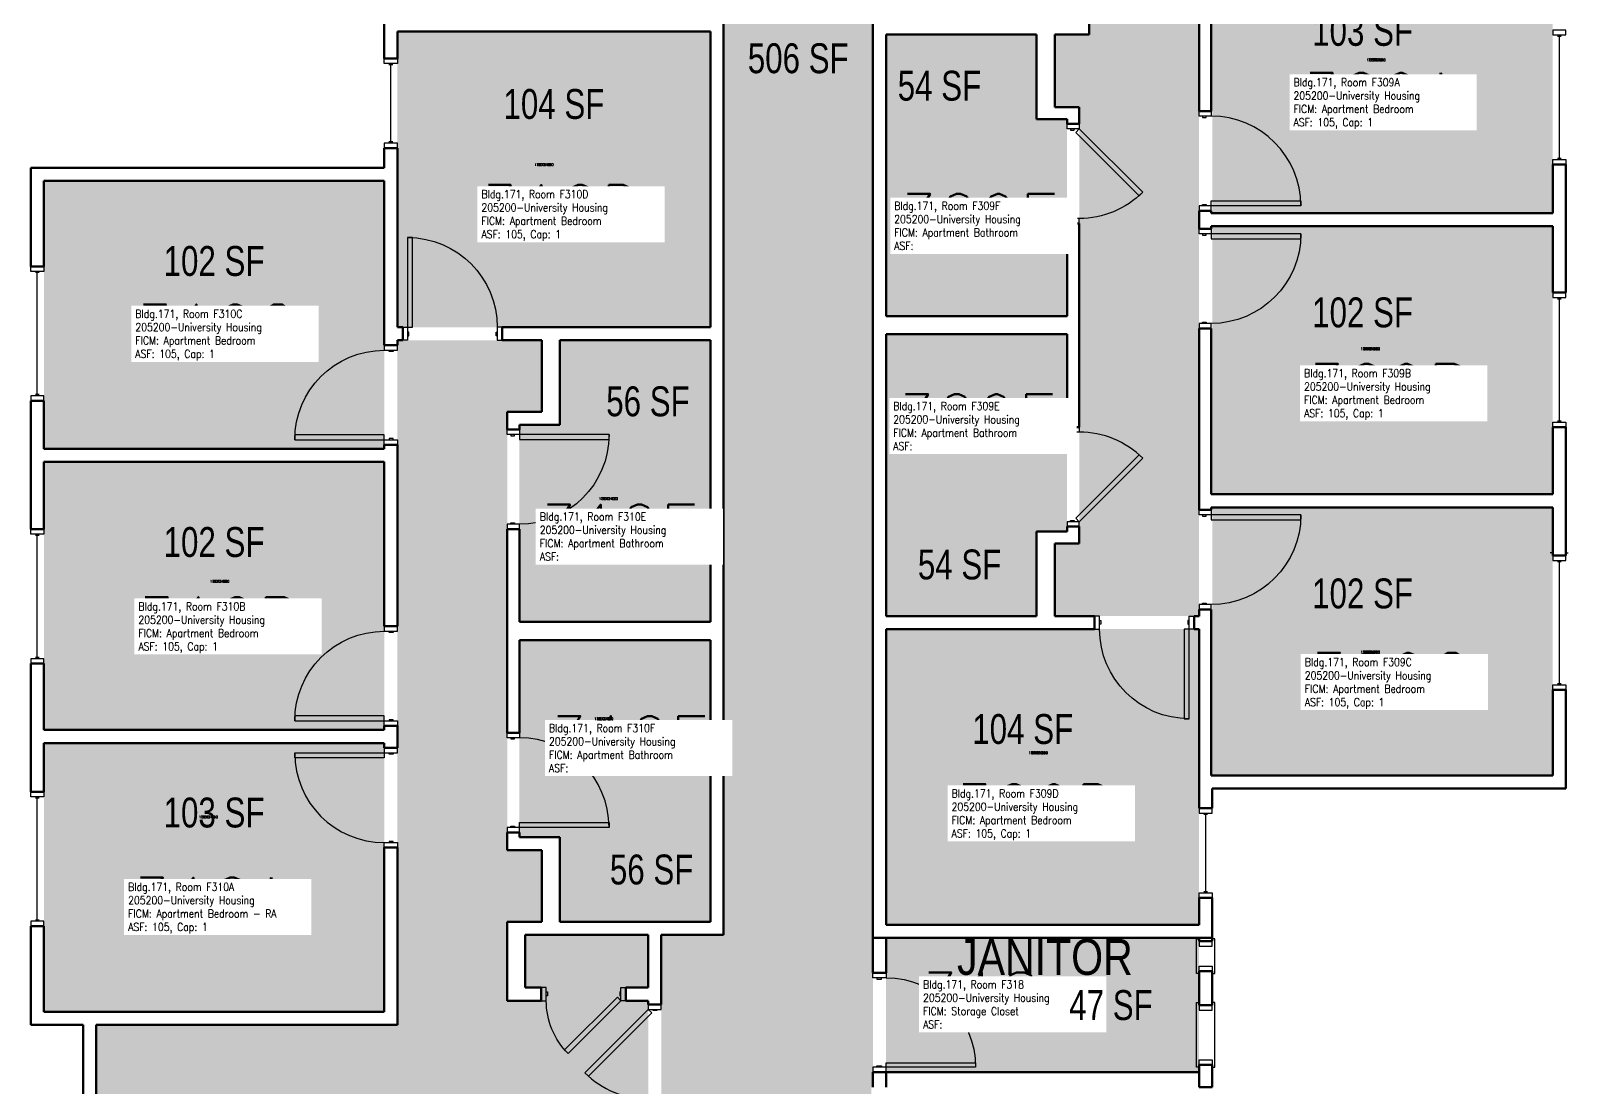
# Model space of a CAD drawing. Header units: inches. Extents: x -93 to 1643, y -75 to 1661.
# Drawn here: x 1026 to 1643, y 353 to 778 of the extents above; entities that cross this region are included whole.
import ezdxf
from ezdxf.enums import TextEntityAlignment as Align

# ---------------------------------------------------------------- set-up
doc = ezdxf.new("R2010")
doc.units = ezdxf.units.IN
doc.header["$LTSCALE"] = 96
doc.header["$MEASUREMENT"] = 0
doc.layers.add('A-AREA-IDEN', color=1, linetype='Continuous', lineweight=18)
doc.layers.add('A-WALL', color=5, linetype='Continuous', lineweight=50)
for name, color, linetype in [('A-DOOR', 2, 'Continuous'), ('A-GLAZ', 1, 'Continuous'), ('A-IDEN-RNUM', 7, 'Continuous'), ('A-IDEN-SNUM', 4, 'Continuous'), ('A-IDEN-VNUM', 4, 'Continuous'), ('AREA-TEXT', 3, 'Continuous'), ('Rooms-Category-Color', 7, 'Continuous'), ('Rooms-College-Color', 7, 'Continuous'), ('Rooms-Department-Color', 7, 'Continuous'), ('Rooms-Division-Color', 7, 'Continuous'), ('Rooms-Information', 7, 'Continuous')]:
    doc.layers.add(name, color=color, linetype=linetype)
doc.styles.add('AREA', font='arial.ttf', dxfattribs={"width": 0.75, "height": 12})
doc.styles.add('ROOMSNUMBER', font='txt.shx', dxfattribs={"height": 0.03})
doc.styles.add('ROOMVNUMBER', font='simplex.shx', dxfattribs={"width": 0.85})
doc.styles.get("Standard").update_dxf_attribs({"font": 'ARIALN.TTF'})

msp = doc.modelspace()

# ---------------------------------------------------------------- hatches: boundary and pattern name
h = msp.add_hatch()
h.set_pattern_fill('ANSI31', color=256, style=0)
h.set_pattern_definition([(225, (652.78165, 841.98048), (-0.088388348, 0.088388348), [])])
h.paths.add_polyline_path([(1236.73, 510.51), (1236.73, 451.78), (1245.94, 451.78), (1245.94, 510.51)], flags=9)
at = {"layer": 'Rooms-Category-Color', "true_color": 0xadadad}
msp.add_hatch(color=253, dxfattribs=at).paths.add_polyline_path([(1363.87, 211), (1303.87, 211), (1303.87, 332.39), (1278.87, 332.39), (1278.87, 414.72), (1303.87, 414.72), (1303.87, 1145.53), (1303.87, 1145.53), (1303.87, 1227.86), (1303.87, 1227.86), (1303.87, 1322.5), (1363.87, 1322.5), (1363.87, 1130.22), (1388.87, 1130.22), (1388.87, 1047.89), (1363.87, 1047.89), (1363.87, 863.86), (1388.87, 863.86), (1388.87, 781.53), (1363.87, 781.53), (1363.87, 353.5), (1363.25, 353.5), (1363.25, 244), (1363.87, 244), (1363.87, 243)])
at = {"layer": 'Rooms-Category-Color', "true_color": 0x728ef3}
for points in [[(1615.87, 953.25), (1615.87, 817.75), (1494.87, 817.75), (1494.87, 542.75), (1436.87, 542.75), (1436.87, 571.87), (1446.75, 571.87), (1446.75, 747.16), (1436.87, 747.16), (1436.87, 776.28), (1450.75, 776.28), (1450.75, 807.98), (1437.12, 807.98), (1437.12, 802.73), (1443.5, 802.73), (1443.5, 781.53), (1394.12, 781.53), (1394.12, 802.73), (1403.12, 802.73), (1403.12, 807.98), (1394.12, 807.98), (1394.12, 869.11), (1484.62, 869.11), (1484.62, 939.25), (1499.25, 939.25), (1499.25, 953.25)], [(1636.87, 704.5), (1636.87, 812.5), (1500.12, 812.5), (1500.12, 704.5), (1636.43, 704.51)], [(1298.63, 777.49), (1172.88, 777.5), (1172.88, 658.75), (1298.63, 658.75)], [(1369.12, 663.15), (1369.12, 776.28), (1429.62, 776.28), (1429.62, 742.28), (1441.87, 742.28), (1441.87, 663.14)], [(1030.88, 609.87), (1030.88, 717.5), (1167.63, 717.5), (1167.61, 609.86), (1031.32, 609.86)], [(1636.87, 591.62), (1636.87, 699.25), (1500.14, 699.26), (1500.12, 591.62), (1636.43, 591.64)], [(1441.87, 576.75), (1441.87, 655.89), (1369.12, 655.89), (1369.12, 542.76), (1429.62, 542.75), (1429.62, 576.75)], [(1051.88, 243), (1051.88, 378.5), (1172.88, 378.5), (1172.88, 653.5), (1230.88, 653.5), (1230.88, 624.75), (1217, 624.75), (1217, 448.72), (1230.88, 448.72), (1230.88, 419.97), (1217, 419.97), (1217, 388.27), (1230.63, 388.27), (1230.63, 393.52), (1224.25, 393.52), (1224.25, 414.72), (1273.63, 414.72), (1273.63, 393.52), (1264.63, 393.52), (1264.63, 388.27), (1273.63, 388.27), (1273.63, 327.14), (1183.13, 327.14), (1183.13, 257), (1168.5, 257), (1168.5, 243)], [(1221.88, 619.49), (1221.88, 540.36), (1298.63, 540.36), (1298.63, 653.49), (1238.13, 653.5), (1238.13, 619.5)], [(1030.88, 604.62), (1030.88, 497), (1167.61, 496.99), (1167.63, 604.62), (1031.32, 604.61)], [(1636.87, 586.37), (1636.87, 478.75), (1500.12, 478.75), (1500.14, 586.39), (1636.43, 586.39)], [(1369.12, 418.76), (1494.87, 418.75), (1494.87, 537.5), (1369.12, 537.5)], [(1298.63, 533.09), (1298.63, 419.97), (1238.13, 419.97), (1238.13, 453.97), (1221.88, 453.97), (1221.88, 533.11)], [(1030.88, 491.75), (1030.88, 383.75), (1167.63, 383.75), (1167.63, 491.75), (1031.32, 491.74)], [(1369.12, 413.5), (1494.87, 413.5), (1494.87, 359.5), (1369.12, 359.5)]]:
    msp.add_hatch(color=171, dxfattribs=at).paths.add_polyline_path(points)
at = {"layer": 'Rooms-College-Color', "true_color": 0xadadad}
for points in [[(1363.87, 211), (1303.87, 211), (1303.87, 332.39), (1278.87, 332.39), (1278.87, 414.72), (1303.87, 414.72), (1303.87, 1145.53), (1303.87, 1145.53), (1303.87, 1227.86), (1303.87, 1227.86), (1303.87, 1322.5), (1363.87, 1322.5), (1363.87, 1130.22), (1388.87, 1130.22), (1388.87, 1047.89), (1363.87, 1047.89), (1363.87, 863.86), (1388.87, 863.86), (1388.87, 781.53), (1363.87, 781.53), (1363.87, 353.5), (1363.25, 353.5), (1363.25, 244), (1363.87, 244), (1363.87, 243)], [(1615.87, 953.25), (1615.87, 817.75), (1494.87, 817.75), (1494.87, 542.75), (1436.87, 542.75), (1436.87, 571.87), (1446.75, 571.87), (1446.75, 747.16), (1436.87, 747.16), (1436.87, 776.28), (1450.75, 776.28), (1450.75, 807.98), (1437.12, 807.98), (1437.12, 802.73), (1443.5, 802.73), (1443.5, 781.53), (1394.12, 781.53), (1394.12, 802.73), (1403.12, 802.73), (1403.12, 807.98), (1394.12, 807.98), (1394.12, 869.11), (1484.62, 869.11), (1484.62, 939.25), (1499.25, 939.25), (1499.25, 953.25)], [(1636.87, 704.5), (1636.87, 812.5), (1500.12, 812.5), (1500.12, 704.5), (1636.43, 704.51)], [(1298.63, 777.49), (1172.88, 777.5), (1172.88, 658.75), (1298.63, 658.75)], [(1369.12, 663.15), (1369.12, 776.28), (1429.62, 776.28), (1429.62, 742.28), (1441.87, 742.28), (1441.87, 663.14)], [(1030.88, 609.87), (1030.88, 717.5), (1167.63, 717.5), (1167.61, 609.86), (1031.32, 609.86)], [(1636.87, 591.62), (1636.87, 699.25), (1500.14, 699.26), (1500.12, 591.62), (1636.43, 591.64)], [(1441.87, 576.75), (1441.87, 655.89), (1369.12, 655.89), (1369.12, 542.76), (1429.62, 542.75), (1429.62, 576.75)], [(1051.88, 243), (1051.88, 378.5), (1172.88, 378.5), (1172.88, 653.5), (1230.88, 653.5), (1230.88, 624.75), (1217, 624.75), (1217, 448.72), (1230.88, 448.72), (1230.88, 419.97), (1217, 419.97), (1217, 388.27), (1230.63, 388.27), (1230.63, 393.52), (1224.25, 393.52), (1224.25, 414.72), (1273.63, 414.72), (1273.63, 393.52), (1264.63, 393.52), (1264.63, 388.27), (1273.63, 388.27), (1273.63, 327.14), (1183.13, 327.14), (1183.13, 257), (1168.5, 257), (1168.5, 243)], [(1221.88, 619.49), (1221.88, 540.36), (1298.63, 540.36), (1298.63, 653.49), (1238.13, 653.5), (1238.13, 619.5)], [(1030.88, 604.62), (1030.88, 497), (1167.61, 496.99), (1167.63, 604.62), (1031.32, 604.61)], [(1636.87, 586.37), (1636.87, 478.75), (1500.12, 478.75), (1500.14, 586.39), (1636.43, 586.39)], [(1369.12, 418.76), (1494.87, 418.75), (1494.87, 537.5), (1369.12, 537.5)], [(1298.63, 533.09), (1298.63, 419.97), (1238.13, 419.97), (1238.13, 453.97), (1221.88, 453.97), (1221.88, 533.11)], [(1030.88, 491.75), (1030.88, 383.75), (1167.63, 383.75), (1167.63, 491.75), (1031.32, 491.74)], [(1369.12, 413.5), (1494.87, 413.5), (1494.87, 359.5), (1369.12, 359.5)]]:
    msp.add_hatch(color=253, dxfattribs=at).paths.add_polyline_path(points)
at = {"layer": 'Rooms-Department-Color', "true_color": 0xacacac}
msp.add_hatch(color=253, dxfattribs=at).paths.add_polyline_path([(1363.87, 211), (1303.87, 211), (1303.87, 332.39), (1278.87, 332.39), (1278.87, 414.72), (1303.87, 414.72), (1303.87, 1145.53), (1303.87, 1145.53), (1303.87, 1227.86), (1303.87, 1227.86), (1303.87, 1322.5), (1363.87, 1322.5), (1363.87, 1130.22), (1388.87, 1130.22), (1388.87, 1047.89), (1363.87, 1047.89), (1363.87, 863.86), (1388.87, 863.86), (1388.87, 781.53), (1363.87, 781.53), (1363.87, 353.5), (1363.25, 353.5), (1363.25, 244), (1363.87, 244), (1363.87, 243)])
at = {"layer": 'Rooms-Department-Color', "true_color": 0x604aed}
for points in [[(1615.87, 953.25), (1615.87, 817.75), (1494.87, 817.75), (1494.87, 542.75), (1436.87, 542.75), (1436.87, 571.87), (1446.75, 571.87), (1446.75, 747.16), (1436.87, 747.16), (1436.87, 776.28), (1450.75, 776.28), (1450.75, 807.98), (1437.12, 807.98), (1437.12, 802.73), (1443.5, 802.73), (1443.5, 781.53), (1394.12, 781.53), (1394.12, 802.73), (1403.12, 802.73), (1403.12, 807.98), (1394.12, 807.98), (1394.12, 869.11), (1484.62, 869.11), (1484.62, 939.25), (1499.25, 939.25), (1499.25, 953.25)], [(1636.87, 704.5), (1636.87, 812.5), (1500.12, 812.5), (1500.12, 704.5), (1636.43, 704.51)], [(1298.63, 777.49), (1172.88, 777.5), (1172.88, 658.75), (1298.63, 658.75)], [(1369.12, 663.15), (1369.12, 776.28), (1429.62, 776.28), (1429.62, 742.28), (1441.87, 742.28), (1441.87, 663.14)], [(1030.88, 609.87), (1030.88, 717.5), (1167.63, 717.5), (1167.61, 609.86), (1031.32, 609.86)], [(1636.87, 591.62), (1636.87, 699.25), (1500.14, 699.26), (1500.12, 591.62), (1636.43, 591.64)], [(1441.87, 576.75), (1441.87, 655.89), (1369.12, 655.89), (1369.12, 542.76), (1429.62, 542.75), (1429.62, 576.75)], [(1051.88, 243), (1051.88, 378.5), (1172.88, 378.5), (1172.88, 653.5), (1230.88, 653.5), (1230.88, 624.75), (1217, 624.75), (1217, 448.72), (1230.88, 448.72), (1230.88, 419.97), (1217, 419.97), (1217, 388.27), (1230.63, 388.27), (1230.63, 393.52), (1224.25, 393.52), (1224.25, 414.72), (1273.63, 414.72), (1273.63, 393.52), (1264.63, 393.52), (1264.63, 388.27), (1273.63, 388.27), (1273.63, 327.14), (1183.13, 327.14), (1183.13, 257), (1168.5, 257), (1168.5, 243)], [(1221.88, 619.49), (1221.88, 540.36), (1298.63, 540.36), (1298.63, 653.49), (1238.13, 653.5), (1238.13, 619.5)], [(1030.88, 604.62), (1030.88, 497), (1167.61, 496.99), (1167.63, 604.62), (1031.32, 604.61)], [(1636.87, 586.37), (1636.87, 478.75), (1500.12, 478.75), (1500.14, 586.39), (1636.43, 586.39)], [(1369.12, 418.76), (1494.87, 418.75), (1494.87, 537.5), (1369.12, 537.5)], [(1298.63, 533.09), (1298.63, 419.97), (1238.13, 419.97), (1238.13, 453.97), (1221.88, 453.97), (1221.88, 533.11)], [(1030.88, 491.75), (1030.88, 383.75), (1167.63, 383.75), (1167.63, 491.75), (1031.32, 491.74)], [(1369.12, 413.5), (1494.87, 413.5), (1494.87, 359.5), (1369.12, 359.5)]]:
    msp.add_hatch(color=173, dxfattribs=at).paths.add_polyline_path(points)
at = {"layer": 'Rooms-Division-Color', "true_color": 0xadadad}
msp.add_hatch(color=253, dxfattribs=at).paths.add_polyline_path([(1363.87, 211), (1303.87, 211), (1303.87, 332.39), (1278.87, 332.39), (1278.87, 414.72), (1303.87, 414.72), (1303.87, 1145.53), (1303.87, 1145.53), (1303.87, 1227.86), (1303.87, 1227.86), (1303.87, 1322.5), (1363.87, 1322.5), (1363.87, 1130.22), (1388.87, 1130.22), (1388.87, 1047.89), (1363.87, 1047.89), (1363.87, 863.86), (1388.87, 863.86), (1388.87, 781.53), (1363.87, 781.53), (1363.87, 353.5), (1363.25, 353.5), (1363.25, 244), (1363.87, 244), (1363.87, 243)])
at = {"layer": 'Rooms-Division-Color', "true_color": 0x604aed}
for points in [[(1615.87, 953.25), (1615.87, 817.75), (1494.87, 817.75), (1494.87, 542.75), (1436.87, 542.75), (1436.87, 571.87), (1446.75, 571.87), (1446.75, 747.16), (1436.87, 747.16), (1436.87, 776.28), (1450.75, 776.28), (1450.75, 807.98), (1437.12, 807.98), (1437.12, 802.73), (1443.5, 802.73), (1443.5, 781.53), (1394.12, 781.53), (1394.12, 802.73), (1403.12, 802.73), (1403.12, 807.98), (1394.12, 807.98), (1394.12, 869.11), (1484.62, 869.11), (1484.62, 939.25), (1499.25, 939.25), (1499.25, 953.25)], [(1636.87, 704.5), (1636.87, 812.5), (1500.12, 812.5), (1500.12, 704.5), (1636.43, 704.51)], [(1298.63, 777.49), (1172.88, 777.5), (1172.88, 658.75), (1298.63, 658.75)], [(1369.12, 663.15), (1369.12, 776.28), (1429.62, 776.28), (1429.62, 742.28), (1441.87, 742.28), (1441.87, 663.14)], [(1030.88, 609.87), (1030.88, 717.5), (1167.63, 717.5), (1167.61, 609.86), (1031.32, 609.86)], [(1636.87, 591.62), (1636.87, 699.25), (1500.14, 699.26), (1500.12, 591.62), (1636.43, 591.64)], [(1441.87, 576.75), (1441.87, 655.89), (1369.12, 655.89), (1369.12, 542.76), (1429.62, 542.75), (1429.62, 576.75)], [(1051.88, 243), (1051.88, 378.5), (1172.88, 378.5), (1172.88, 653.5), (1230.88, 653.5), (1230.88, 624.75), (1217, 624.75), (1217, 448.72), (1230.88, 448.72), (1230.88, 419.97), (1217, 419.97), (1217, 388.27), (1230.63, 388.27), (1230.63, 393.52), (1224.25, 393.52), (1224.25, 414.72), (1273.63, 414.72), (1273.63, 393.52), (1264.63, 393.52), (1264.63, 388.27), (1273.63, 388.27), (1273.63, 327.14), (1183.13, 327.14), (1183.13, 257), (1168.5, 257), (1168.5, 243)], [(1221.88, 619.49), (1221.88, 540.36), (1298.63, 540.36), (1298.63, 653.49), (1238.13, 653.5), (1238.13, 619.5)], [(1030.88, 604.62), (1030.88, 497), (1167.61, 496.99), (1167.63, 604.62), (1031.32, 604.61)], [(1636.87, 586.37), (1636.87, 478.75), (1500.12, 478.75), (1500.14, 586.39), (1636.43, 586.39)], [(1369.12, 418.76), (1494.87, 418.75), (1494.87, 537.5), (1369.12, 537.5)], [(1298.63, 533.09), (1298.63, 419.97), (1238.13, 419.97), (1238.13, 453.97), (1221.88, 453.97), (1221.88, 533.11)], [(1030.88, 491.75), (1030.88, 383.75), (1167.63, 383.75), (1167.63, 491.75), (1031.32, 491.74)], [(1369.12, 413.5), (1494.87, 413.5), (1494.87, 359.5), (1369.12, 359.5)]]:
    msp.add_hatch(color=173, dxfattribs=at).paths.add_polyline_path(points)

# ---------------------------------------------------------------- linework, layer by layer
at = {"layer": 'A-DOOR'}
for p, q in [((1363.87, 397.5), (1363.87, 399.5)), ((1363.87, 399.5), (1369.12, 399.5)), ((1369.12, 397.5), (1363.87, 397.5)), ((1365.37, 397.5), (1365.37, 396.87)), ((1367.37, 397.5), (1365.37, 397.5)), ((1365.37, 396.87), (1367.37, 396.87)), ((1367.37, 396.87), (1367.37, 397.5)), ((1369.12, 399.5), (1369.12, 397.5)), ((1363.87, 361.5), (1363.87, 359.5)), ((1369.12, 361.5), (1363.87, 361.5)), ((1363.87, 359.5), (1369.12, 359.5)), ((1365.37, 361.5), (1365.37, 362.12)), ((1365.37, 362.12), (1367.37, 362.12)), ((1367.37, 361.5), (1365.37, 361.5)), ((1367.37, 362.12), (1367.37, 361.5)), ((1369.12, 361.5), (1369.12, 363.25)), ((1369.12, 363.25), (1405.12, 363.25)), ((1405.12, 361.5), (1369.12, 361.5)), ((1369.12, 359.5), (1369.12, 361.5)), ((1405.12, 363.25), (1405.12, 361.5))]:
    msp.add_line(p, q, dxfattribs=at)
for points in [[(1494.87, 743.5), (1494.87, 745.5), (1499.75, 745.5), (1499.75, 743.5)], [(1496.25, 743.5), (1496.25, 743), (1497.75, 743), (1497.75, 743.5)], [(1441.87, 738.39), (1441.87, 740.39), (1446.75, 740.39), (1446.75, 738.39)], [(1443.25, 738.39), (1443.25, 737.89), (1444.75, 737.89), (1444.75, 738.39)], [(1446.75, 738.39), (1445.34, 736.98), (1470.79, 711.52), (1472.21, 712.93)], [(1494.87, 707.5), (1494.87, 705.5), (1499.75, 705.5), (1499.75, 707.5)], [(1496.25, 707.5), (1496.25, 708), (1497.75, 708), (1497.75, 707.5)], [(1499.75, 707.5), (1499.75, 709.5), (1535.75, 709.5), (1535.75, 707.5)], [(1441.87, 702.39), (1441.87, 700.39), (1446.75, 700.39), (1446.75, 702.39)], [(1443.25, 702.39), (1443.25, 702.89), (1444.75, 702.89), (1444.75, 702.39)], [(1494.87, 696.24), (1494.87, 698.24), (1499.75, 698.24), (1499.75, 696.24)], [(1177, 658.75), (1179, 658.75), (1179, 694.75), (1177, 694.75)], [(1496.25, 696.24), (1496.25, 695.74), (1497.75, 695.74), (1497.75, 696.24)], [(1499.75, 696.24), (1499.75, 694.24), (1535.75, 694.24), (1535.75, 696.24)], [(1496.25, 660.24), (1496.25, 660.74), (1497.75, 660.74), (1497.75, 660.24)], [(1177, 653.5), (1175, 653.5), (1175, 658.75), (1177, 658.75)], [(1177, 655.25), (1177.5, 655.25), (1177.5, 656.75), (1177, 656.75)], [(1213, 655.25), (1212.5, 655.25), (1212.5, 656.75), (1213, 656.75)], [(1213, 653.5), (1215, 653.5), (1215, 658.75), (1213, 658.75)], [(1494.87, 660.24), (1494.87, 658.24), (1499.75, 658.24), (1499.75, 660.24)], [(1172.88, 649.5), (1172.88, 651.5), (1167.63, 651.5), (1167.63, 649.5)], [(1171.13, 649.5), (1171.13, 649), (1169.63, 649), (1169.63, 649.5)], [(1217, 615.61), (1217, 617.61), (1221.88, 617.61), (1221.88, 615.61)], [(1441.87, 616.64), (1441.87, 618.64), (1446.75, 618.64), (1446.75, 616.64)], [(1167.63, 613.5), (1167.63, 615.5), (1131.63, 615.5), (1131.63, 613.5)], [(1172.88, 613.5), (1172.88, 611.5), (1167.63, 611.5), (1167.63, 613.5)], [(1171.13, 613.5), (1171.13, 614), (1169.63, 614), (1169.63, 613.5)], [(1218.38, 615.61), (1218.38, 615.11), (1219.88, 615.11), (1219.88, 615.61)], [(1221.88, 615.61), (1221.88, 613.61), (1257.88, 613.61), (1257.88, 615.61)], [(1443.25, 616.64), (1443.25, 616.14), (1444.75, 616.14), (1444.75, 616.64)], [(1446.75, 580.64), (1445.34, 582.05), (1470.79, 607.51), (1472.21, 606.1)], [(1441.87, 580.64), (1441.87, 578.64), (1446.75, 578.64), (1446.75, 580.64)], [(1443.25, 580.64), (1443.25, 581.14), (1444.75, 581.14), (1444.75, 580.64)], [(1494.87, 583.37), (1494.87, 585.37), (1499.75, 585.37), (1499.75, 583.37)], [(1496.25, 583.37), (1496.25, 582.87), (1497.75, 582.87), (1497.75, 583.37)], [(1499.75, 583.37), (1499.75, 581.37), (1535.75, 581.37), (1535.75, 583.37)], [(1217, 579.61), (1217, 577.61), (1221.88, 577.61), (1221.88, 579.61)], [(1218.38, 579.61), (1218.38, 580.11), (1219.88, 580.11), (1219.88, 579.61)], [(1494.87, 547.37), (1494.87, 545.37), (1499.75, 545.37), (1499.75, 547.37)], [(1496.25, 547.37), (1496.25, 547.87), (1497.75, 547.87), (1497.75, 547.37)], [(1172.88, 536.62), (1172.88, 538.62), (1167.63, 538.62), (1167.63, 536.62)], [(1454.88, 542.75), (1452.88, 542.75), (1452.88, 537.5), (1454.88, 537.5)], [(1454.88, 541), (1455.38, 541), (1455.38, 539.5), (1454.88, 539.5)], [(1490.88, 537.5), (1488.88, 537.5), (1488.88, 501.5), (1490.88, 501.5)], [(1490.88, 541), (1490.38, 541), (1490.38, 539.5), (1490.88, 539.5)], [(1490.88, 542.75), (1492.88, 542.75), (1492.88, 537.5), (1490.88, 537.5)], [(1171.13, 536.62), (1171.13, 536.12), (1169.63, 536.12), (1169.63, 536.62)], [(1167.63, 500.62), (1167.63, 502.62), (1131.63, 502.62), (1131.63, 500.62)], [(1172.88, 500.62), (1172.88, 498.62), (1167.63, 498.62), (1167.63, 500.62)], [(1171.13, 500.62), (1171.13, 501.12), (1169.63, 501.12), (1169.63, 500.62)], [(1217, 493.86), (1217, 495.86), (1221.88, 495.86), (1221.88, 493.86)], [(1172.88, 487.75), (1172.88, 489.75), (1167.63, 489.75), (1167.63, 487.75)], [(1218.38, 493.86), (1218.38, 493.36), (1219.88, 493.36), (1219.88, 493.86)], [(1167.63, 487.75), (1167.63, 485.75), (1131.63, 485.75), (1131.63, 487.75)], [(1171.13, 487.75), (1171.13, 487.25), (1169.63, 487.25), (1169.63, 487.75)], [(1217, 457.86), (1217, 455.86), (1221.88, 455.86), (1221.88, 457.86)], [(1218.38, 457.86), (1218.38, 458.36), (1219.88, 458.36), (1219.88, 457.86)], [(1221.88, 457.86), (1221.88, 459.86), (1257.88, 459.86), (1257.88, 457.86)], [(1172.88, 451.75), (1172.88, 449.75), (1167.63, 449.75), (1167.63, 451.75)], [(1171.13, 451.75), (1171.13, 452.25), (1169.63, 452.25), (1169.63, 451.75)], [(1232.67, 393.52), (1230.67, 393.52), (1230.67, 388.27), (1232.67, 388.27)], [(1232.67, 391.77), (1233.17, 391.77), (1233.17, 390.27), (1232.67, 390.27)], [(1262.67, 388.27), (1261.26, 389.68), (1240.05, 368.47), (1241.46, 367.05)], [(1262.67, 391.77), (1262.17, 391.77), (1262.17, 390.27), (1262.67, 390.27)], [(1262.67, 393.52), (1264.67, 393.52), (1264.67, 388.27), (1262.67, 388.27)], [(1273.63, 384.78), (1275.04, 383.37), (1249.58, 357.91), (1248.17, 359.32)], [(1278.87, 384.78), (1278.87, 386.78), (1273.63, 386.78), (1273.63, 384.78)], [(1277.13, 384.78), (1277.13, 384.28), (1275.63, 384.28), (1275.63, 384.78)]]:
    msp.add_lwpolyline(points, close=True, dxfattribs=at)
for centre, start, end in [((1499.75, 707.5), 0, 90), ((1446.75, 580.64), 45, 90), ((1221.88, 457.86), 0, 90), ((1167.63, 487.75), 180, 270), ((1273.63, 384.78), 225, 270)]:
    msp.add_arc(centre, 36, start, end, dxfattribs=at)
at = {"layer": 'A-DOOR', "extrusion": (0, 0, -1)}
for centre, radius, start, end in [((-1446.75, 738.39), 36, 225, 270), ((-1177, 658.75), 36, 90, 180), ((-1499.75, 696.24), 36, 180, 270), ((-1167.63, 613.5), 36, 0, 90), ((-1221.88, 615.61), 36, 180, 270), ((-1499.75, 583.37), 36, 180, 270), ((-1490.88, 537.5), 36, 270, 0), ((-1167.63, 500.62), 36, 0, 90), ((-1369.12, 361.5), 36, 90, 180), ((-1262.67, 388.27), 30, 315, 0)]:
    msp.add_arc(centre, radius, start, end, dxfattribs=at)
at = {"layer": 'A-GLAZ'}
for p, q in [((1638.75, 775.59), (1640.25, 775.59)), ((1639.5, 775.59), (1639.5, 726.59)), ((1171, 764.12), (1169.5, 764.12)), ((1170.25, 733.12), (1170.25, 764.12)), ((1171, 733.12), (1169.5, 733.12)), ((1638.75, 726.59), (1640.25, 726.59)), ((1029, 680.65), (1027.5, 680.65)), ((1028.25, 631.65), (1028.25, 680.65)), ((1638.75, 670.12), (1640.25, 670.12)), ((1639.5, 670.12), (1639.5, 621.12)), ((1029, 631.65), (1027.5, 631.65)), ((1638.75, 621.12), (1640.25, 621.12)), ((1029, 575.12), (1027.5, 575.12)), ((1028.25, 526.12), (1028.25, 575.12)), ((1636.87, 568.1), (1635.87, 568.1)), ((1638.75, 564.6), (1640.25, 564.6)), ((1639.5, 564.6), (1639.5, 515.6)), ((1642.12, 568.1), (1643.12, 568.1)), ((1029, 526.12), (1027.5, 526.12)), ((1638.75, 515.6), (1640.25, 515.6)), ((1029, 469.65), (1027.5, 469.65)), ((1028.25, 420.65), (1028.25, 469.65)), ((1496.75, 463.13), (1498.25, 463.13)), ((1497.5, 463.13), (1497.5, 432.13)), ((1496.75, 432.13), (1498.25, 432.13)), ((1029, 420.65), (1027.5, 420.65)), ((1493.87, 399.13), (1493.87, 413.13)), ((1493.87, 413.13), (1494.87, 413.13)), ((1500.12, 412.13), (1494.87, 412.13)), ((1494.87, 412.13), (1494.87, 410.13)), ((1494.87, 410.13), (1500.12, 410.13)), ((1501.12, 413.13), (1500.12, 413.13)), ((1500.12, 410.13), (1500.12, 412.13)), ((1501.12, 399.13), (1501.12, 413.13)), ((1494.87, 400.13), (1494.87, 402.13)), ((1494.87, 402.13), (1500.12, 402.13)), ((1500.12, 402.13), (1500.12, 400.13)), ((1494.87, 399.13), (1493.87, 399.13)), ((1500.12, 400.13), (1494.87, 400.13)), ((1500.12, 399.13), (1501.12, 399.13)), ((1493.87, 361.5), (1493.87, 387.5)), ((1493.87, 387.5), (1494.87, 387.5)), ((1500.12, 386.5), (1494.87, 386.5)), ((1494.87, 386.5), (1494.87, 384.5)), ((1494.87, 384.5), (1500.12, 384.5)), ((1501.12, 387.5), (1500.12, 387.5)), ((1500.12, 384.5), (1500.12, 386.5)), ((1501.12, 361.5), (1501.12, 387.5)), ((1494.87, 362.5), (1494.87, 364.5)), ((1494.87, 364.5), (1500.12, 364.5)), ((1500.12, 364.5), (1500.12, 362.5)), ((1494.87, 361.5), (1493.87, 361.5)), ((1500.12, 362.5), (1494.87, 362.5)), ((1500.12, 361.5), (1501.12, 361.5))]:
    msp.add_line(p, q, dxfattribs=at)
for points in [[(1642.12, 776.09), (1642.12, 778.09), (1636.87, 778.09), (1636.87, 776.09)], [(1167.63, 764.62), (1167.63, 766.62), (1172.88, 766.62), (1172.88, 764.62)], [(1167.63, 732.62), (1167.63, 730.62), (1172.88, 730.62), (1172.88, 732.62)], [(1642.12, 726.09), (1642.12, 724.09), (1636.87, 724.09), (1636.87, 726.09)], [(1025.63, 681.15), (1025.63, 683.15), (1030.88, 683.15), (1030.88, 681.15)], [(1642.12, 670.62), (1642.12, 672.62), (1636.87, 672.62), (1636.87, 670.62)], [(1025.63, 631.15), (1025.63, 629.15), (1030.88, 629.15), (1030.88, 631.15)], [(1642.12, 620.62), (1642.12, 618.62), (1636.87, 618.62), (1636.87, 620.62)], [(1025.63, 575.62), (1025.63, 577.62), (1030.88, 577.62), (1030.88, 575.62)], [(1642.12, 565.1), (1642.12, 567.1), (1636.87, 567.1), (1636.87, 565.1)], [(1025.63, 525.62), (1025.63, 523.62), (1030.88, 523.62), (1030.88, 525.62)], [(1642.12, 515.1), (1642.12, 513.1), (1636.87, 513.1), (1636.87, 515.1)], [(1025.63, 470.15), (1025.63, 472.15), (1030.88, 472.15), (1030.88, 470.15)], [(1500.12, 463.63), (1500.12, 465.63), (1494.87, 465.63), (1494.87, 463.63)], [(1500.12, 431.63), (1500.12, 429.63), (1494.87, 429.63), (1494.87, 431.63)], [(1025.63, 420.15), (1025.63, 418.15), (1030.88, 418.15), (1030.88, 420.15)]]:
    msp.add_lwpolyline(points, close=True, dxfattribs=at)
at = {"layer": 'A-WALL'}
for p, q in [((1494.87, 745.5), (1494.87, 817.75)), ((1499.75, 812.5), (1499.75, 745.5)), ((1450.75, 807.98), (1450.75, 776.28)), ((1167.63, 766.62), (1167.63, 782.75)), ((1303.87, 782.75), (1303.87, 654.12)), ((1363.87, 542.12), (1363.87, 781.53)), ((1172.88, 777.5), (1172.88, 766.62)), ((1298.63, 777.5), (1172.88, 777.5)), ((1298.63, 658.75), (1298.63, 777.5)), ((1369.12, 776.28), (1369.12, 663.14)), ((1429.62, 776.28), (1369.12, 776.28)), ((1429.62, 742.28), (1429.62, 776.28)), ((1436.87, 776.28), (1436.87, 747.16)), ((1450.75, 776.28), (1436.87, 776.28)), ((1172.88, 766.62), (1167.63, 766.62)), ((1441.87, 742.28), (1429.62, 742.28)), ((1436.87, 747.16), (1446.75, 747.16)), ((1441.87, 740.39), (1441.87, 742.28)), ((1446.75, 747.16), (1446.75, 740.39)), ((1499.75, 745.5), (1494.87, 745.5)), ((1446.75, 740.39), (1441.87, 740.39)), ((1167.63, 722.75), (1167.63, 730.62)), ((1167.63, 730.62), (1172.88, 730.62)), ((1172.88, 730.62), (1172.88, 722.12)), ((1025.63, 722.75), (1167.63, 722.75)), ((1025.63, 683.15), (1025.63, 722.75)), ((1636.87, 704.5), (1636.87, 724.09)), ((1636.87, 724.09), (1642.12, 724.09)), ((1642.12, 724.09), (1642.12, 672.62)), ((1167.63, 717.5), (1030.88, 717.5)), ((1030.88, 717.5), (1030.88, 683.15)), ((1167.63, 651.5), (1167.63, 717.5)), ((1172.88, 722.12), (1172.88, 658.75)), ((1494.87, 698.24), (1494.87, 705.5)), ((1494.87, 705.5), (1499.75, 705.5)), ((1499.75, 705.5), (1499.75, 704.5)), ((1499.75, 704.5), (1636.87, 704.5)), ((1441.87, 663.14), (1441.87, 700.39)), ((1441.87, 700.39), (1446.75, 700.39)), ((1446.75, 700.39), (1446.75, 618.64)), ((1499.75, 698.24), (1494.87, 698.24)), ((1636.87, 699.25), (1499.75, 699.25)), ((1499.75, 699.25), (1499.75, 698.24)), ((1636.87, 672.62), (1636.87, 699.25)), ((1030.88, 683.15), (1025.63, 683.15)), ((1642.12, 672.62), (1636.87, 672.62)), ((1369.12, 663.14), (1441.87, 663.14)), ((1172.88, 658.75), (1175, 658.75)), ((1175, 658.75), (1175, 653.5)), ((1215, 653.5), (1215, 658.75)), ((1215, 658.75), (1217.63, 658.75)), ((1217.63, 658.75), (1298.63, 658.75)), ((1441.87, 655.89), (1369.12, 655.89)), ((1369.12, 655.89), (1369.12, 542.75)), ((1441.87, 618.64), (1441.87, 655.89)), ((1494.87, 585.37), (1494.87, 658.24)), ((1494.87, 658.24), (1499.75, 658.24)), ((1499.75, 658.24), (1499.75, 591.62)), ((1172.88, 651.5), (1167.63, 651.5)), ((1172.88, 653.5), (1172.88, 651.5)), ((1175, 653.5), (1172.88, 653.5)), ((1217.63, 653.5), (1215, 653.5)), ((1230.88, 653.5), (1217.63, 653.5)), ((1230.88, 624.75), (1230.88, 653.5)), ((1298.63, 653.5), (1238.13, 653.5)), ((1238.13, 653.5), (1238.13, 619.5)), ((1298.63, 540.36), (1298.63, 653.5)), ((1303.87, 654.12), (1303.87, 414.72)), ((1025.63, 629.15), (1030.88, 629.15)), ((1025.63, 577.62), (1025.63, 629.15)), ((1030.88, 629.15), (1030.88, 609.87)), ((1217, 617.61), (1217, 624.75)), ((1217, 624.75), (1230.88, 624.75)), ((1221.88, 617.61), (1217, 617.61)), ((1221.88, 619.5), (1221.88, 617.61)), ((1238.13, 619.5), (1221.88, 619.5)), ((1446.75, 618.64), (1441.87, 618.64)), ((1636.87, 591.62), (1636.87, 618.62)), ((1636.87, 618.62), (1642.12, 618.62)), ((1642.12, 618.62), (1642.12, 567.1)), ((1167.63, 609.87), (1167.63, 611.5)), ((1167.63, 611.5), (1172.88, 611.5)), ((1172.88, 611.5), (1172.88, 538.62)), ((1030.88, 609.87), (1167.63, 609.87)), ((1167.63, 604.62), (1030.88, 604.62)), ((1030.88, 604.62), (1030.88, 577.62)), ((1167.63, 538.62), (1167.63, 604.62)), ((1499.75, 591.62), (1636.87, 591.62)), ((1499.75, 585.37), (1494.87, 585.37)), ((1636.87, 586.37), (1499.75, 586.37)), ((1499.75, 586.37), (1499.75, 585.37)), ((1636.87, 567.1), (1636.87, 586.37)), ((1030.88, 577.62), (1025.63, 577.62)), ((1217, 495.86), (1217, 577.61)), ((1217, 577.61), (1221.88, 577.61)), ((1221.88, 577.61), (1221.88, 540.36)), ((1429.62, 576.75), (1441.87, 576.75)), ((1429.62, 542.75), (1429.62, 576.75)), ((1441.87, 576.75), (1441.87, 578.64)), ((1441.87, 578.64), (1446.75, 578.64)), ((1446.75, 578.64), (1446.75, 571.87)), ((1446.75, 571.87), (1436.87, 571.87)), ((1436.87, 571.87), (1436.87, 542.75)), ((1642.12, 567.1), (1636.87, 567.1)), ((1494.87, 542.75), (1494.87, 545.37)), ((1494.87, 545.37), (1499.75, 545.37)), ((1499.75, 545.37), (1499.75, 478.75)), ((1172.88, 538.62), (1167.63, 538.62)), ((1221.88, 540.36), (1298.63, 540.36)), ((1363.87, 413.5), (1363.87, 542.12)), ((1369.12, 542.75), (1429.62, 542.75)), ((1369.12, 537.5), (1369.12, 418.75)), ((1450.12, 537.5), (1369.12, 537.5)), ((1436.87, 542.75), (1450.12, 542.75)), ((1450.12, 542.75), (1452.88, 542.75)), ((1452.88, 537.5), (1450.12, 537.5)), ((1452.88, 542.75), (1452.88, 537.5)), ((1492.88, 542.75), (1494.87, 542.75)), ((1492.88, 537.5), (1492.88, 542.75)), ((1494.87, 537.5), (1492.88, 537.5)), ((1494.87, 474.12), (1494.87, 537.5)), ((1221.88, 533.11), (1221.88, 495.86)), ((1298.63, 533.11), (1221.88, 533.11)), ((1298.63, 419.97), (1298.63, 533.11)), ((1025.63, 472.15), (1025.63, 523.62)), ((1025.63, 523.62), (1030.88, 523.62)), ((1030.88, 523.62), (1030.88, 497)), ((1636.87, 478.75), (1636.87, 513.1)), ((1636.87, 513.1), (1642.12, 513.1)), ((1642.12, 513.1), (1642.12, 473.5)), ((1030.88, 497), (1167.63, 497)), ((1167.63, 497), (1167.63, 498.62)), ((1167.63, 498.62), (1172.88, 498.62)), ((1172.88, 498.62), (1172.88, 489.75)), ((1221.88, 495.86), (1217, 495.86)), ((1030.88, 491.75), (1030.88, 472.15)), ((1167.63, 491.75), (1030.88, 491.75)), ((1167.63, 489.75), (1167.63, 491.75)), ((1172.88, 489.75), (1167.63, 489.75)), ((1499.75, 478.75), (1636.87, 478.75)), ((1030.88, 472.15), (1025.63, 472.15)), ((1494.87, 465.63), (1494.87, 474.12)), ((1642.12, 473.5), (1500.12, 473.5)), ((1500.12, 473.5), (1500.12, 465.63)), ((1500.12, 465.63), (1494.87, 465.63)), ((1217, 448.72), (1217, 455.86)), ((1217, 455.86), (1221.88, 455.86)), ((1221.88, 455.86), (1221.88, 453.97)), ((1221.88, 453.97), (1238.13, 453.97)), ((1238.13, 453.97), (1238.13, 419.97)), ((1167.63, 383.75), (1167.63, 449.75)), ((1167.63, 449.75), (1172.88, 449.75)), ((1172.88, 449.75), (1172.88, 378.5)), ((1230.88, 448.72), (1217, 448.72)), ((1230.88, 419.97), (1230.88, 448.72)), ((1494.87, 418.75), (1494.87, 429.63)), ((1494.87, 429.63), (1500.12, 429.63)), ((1500.12, 429.63), (1500.12, 413.5)), ((1217, 388.27), (1217, 419.97)), ((1217, 419.97), (1230.88, 419.97)), ((1238.13, 419.97), (1298.63, 419.97)), ((1025.63, 378.5), (1025.63, 418.15)), ((1025.63, 418.15), (1030.88, 418.15)), ((1030.88, 418.15), (1030.88, 383.75)), ((1224.25, 414.72), (1224.25, 393.52)), ((1273.63, 414.72), (1224.25, 414.72)), ((1273.63, 393.52), (1273.63, 414.72)), ((1278.87, 414.72), (1278.87, 386.78)), ((1303.87, 414.72), (1278.87, 414.72)), ((1369.12, 418.75), (1494.87, 418.75)), ((1369.12, 413.5), (1363.87, 413.5)), ((1363.87, 413.5), (1363.87, 399.5)), ((1500.12, 413.5), (1363.87, 413.5)), ((1369.12, 399.5), (1369.12, 413.5)), ((1494.87, 413.5), (1494.87, 412.13)), ((1500.12, 413.5), (1494.87, 413.5)), ((1494.87, 412.13), (1500.12, 412.13)), ((1500.12, 412.13), (1500.12, 413.5)), ((1363.87, 399.5), (1369.12, 399.5)), ((1494.87, 400.13), (1494.87, 386.5)), ((1500.12, 400.13), (1494.87, 400.13)), ((1500.12, 386.5), (1500.12, 400.13)), ((1224.25, 393.52), (1230.67, 393.52)), ((1230.67, 393.52), (1230.67, 388.27)), ((1264.67, 388.27), (1264.67, 393.52)), ((1264.67, 393.52), (1273.63, 393.52)), ((1030.88, 383.75), (1167.63, 383.75)), ((1230.67, 388.27), (1217, 388.27)), ((1273.63, 388.27), (1264.67, 388.27)), ((1273.63, 386.78), (1273.63, 388.27)), ((1278.87, 386.78), (1273.63, 386.78)), ((1494.87, 386.5), (1500.12, 386.5)), ((1046.63, 378.5), (1025.63, 378.5)), ((1046.63, 347.11), (1046.63, 378.5)), ((1172.88, 378.5), (1051.88, 378.5)), ((1051.88, 378.5), (1051.88, 347.11)), ((1369.12, 359.5), (1363.87, 359.5)), ((1363.87, 359.5), (1363.87, 353.5)), ((1494.87, 359.5), (1369.12, 359.5)), ((1369.12, 353.5), (1369.12, 359.5)), ((1494.87, 362.5), (1494.87, 353.5)), ((1500.12, 362.5), (1494.87, 362.5)), ((1500.12, 353.5), (1500.12, 362.5)), ((1494.87, 353.5), (1500.12, 353.5))]:
    msp.add_line(p, q, dxfattribs=at)

# ---------------------------------------------------------------- texts
at = {"layer": 'A-AREA-IDEN'}
msp.add_text('JANITOR', height=14.4, dxfattribs=at).set_placement((1432.94, 398.64), align=Align.CENTER)
at = {"layer": 'A-IDEN-RNUM', "style": 'ROOMSNUMBER', "width": 0.85}
for s, p in [('0309-A0', (1565.96, 766.09)), ('0310-D0', (1231.8, 724.01)), ('0309-F0', (1404.35, 708.24)), ('0310-C0', (1100.38, 664.98)), ('0309-B0', (1563.66, 650.04)), ('0309-E0', (1400.29, 625.85)), ('0310-E0', (1257.63, 589.91)), ('0310-B0', (1101.52, 556.67)), ('0309-C0', (1563.66, 528.25)), ('0310-F0', (1255.8, 501.44)), ('0309-D0', (1430.31, 487.8)), ('0310-A0', (1096.96, 462.03)), ('0318-00', (1426.04, 394.58))]:
    msp.add_text(s, height=1, dxfattribs=at).set_placement(p, align=Align.MIDDLE_CENTER)
at = {"layer": 'A-IDEN-SNUM', "style": 'ROOMSNUMBER', "width": 0.85}
for s, p in [('1710F309A0', (1565.96, 766.09)), ('1710F310D0', (1231.8, 724.01)), ('1710F309F0', (1404.35, 708.24)), ('1710F310C0', (1100.38, 664.98)), ('1710F309B0', (1563.66, 650.04)), ('1710F309E0', (1400.29, 625.85)), ('1710F310E0', (1257.63, 589.91)), ('1710F310B0', (1101.52, 556.67)), ('1710F309C0', (1563.66, 528.25)), ('1710F310F0', (1255.8, 501.44)), ('1710F309D0', (1430.31, 487.8)), ('1710F310A0', (1096.96, 462.03)), ('1710F31800', (1426.04, 394.58))]:
    msp.add_text(s, height=1, dxfattribs=at).set_placement(p, align=Align.MIDDLE_CENTER)
at = {"layer": 'A-IDEN-VNUM', "style": 'ROOMVNUMBER', "width": 0.85}
for s, p in [('309A', (1567.39, 749.59)), ('310D', (1238.5, 704.66)), ('309F', (1405.64, 701.06)), ('310C', (1099.97, 656.61)), ('309B', (1570.72, 632.75)), ('309E', (1405.27, 620.63)), ('310E', (1261.5, 576.23)), ('310B', (1100.73, 539.09)), ('309C', (1571.47, 516.73)), ('310F', (1265.18, 491.31)), ('309D', (1429.15, 464.01)), ('310A', (1097.53, 426.44)), ('318', (1406.77, 388.36))]:
    msp.add_text(s, height=22.5, dxfattribs=at).set_placement(p, align=Align.MIDDLE_CENTER)
at = {"layer": 'AREA-TEXT', "style": 'AREA', "width": 0.75}
for s, p in [('103 SF', (1560.53, 777.75)), ('506 SF', (1333.87, 766.75)), ('54 SF', (1390.58, 755.74)), ('104 SF', (1235.75, 748.39)), ('102 SF', (1099.25, 685.34)), ('102 SF', (1560.53, 664.69)), ('56 SF', (1273.52, 628.97)), ('102 SF', (1099.25, 572.47)), ('54 SF', (1398.68, 563.45)), ('102 SF', (1560.53, 551.82)), ('104 SF', (1424.03, 497.37)), ('103 SF', (1099.25, 463.83)), ('56 SF', (1274.99, 440.95)), ('47 SF', (1459.47, 386.5))]:
    msp.add_text(s, height=12, dxfattribs=at).set_placement(p, align=Align.MIDDLE_CENTER)

# ---------------------------------------------------------------- next in the draw order: texts
at = {"layer": 'Rooms-Information', "width": 72, "attachment_point": 7, "style": 'ROOMVNUMBER', "bg_fill": 3, "box_fill_scale": 1.5, "bg_fill_color": 256, "bg_fill_true_color": 13158600, "bg_fill_transparency": 0}
for s, insert, char_height in [('Bldg.171, Room F309A^M^J205200-University Housing^M^JFICM: Apartment Bedroom^M^JASF: 105, Cap: 1', (1532.78, 738.34), 3.2143), ('Bldg.171, Room F310D^M^J205200-University Housing^M^JFICM: Apartment Bedroom^M^JASF: 105, Cap: 1', (1206.63, 693.41), 3.2143), ('Bldg.171, Room F309F^M^J205200-University Housing^M^JFICM: Apartment Bathroom^M^JASF: ', (1372.4, 689.81), 3.2143), ('Bldg.171, Room F310C^M^J205200-University Housing^M^JFICM: Apartment Bedroom^M^JASF: 105, Cap: 1', (1067.64, 645.36), 3.2143), ('Bldg.171, Room F309B^M^J205200-University Housing^M^JFICM: Apartment Bedroom^M^JASF: 105, Cap: 1', (1537.02, 621.5), 3.2143), ('Bldg.171, Room F309E^M^J205200-University Housing^M^JFICM: Apartment Bathroom^M^JASF: ', (1372.03, 609.38), 3.2143), ('Bldg.171, Room F310E^M^J205200-University Housing^M^JFICM: Apartment Bathroom^M^JASF: ', (1230.08, 564.98), 3.2143), ('Bldg.171, Room F310B^M^J205200-University Housing^M^JFICM: Apartment Bedroom^M^JASF: 105, Cap: 1', (1068.86, 527.84), 3.2143), ('Bldg.171, Room F309C^M^J205200-University Housing^M^JFICM: Apartment Bedroom^M^JASF: 105, Cap: 1', (1537.32, 505.48), 3.2143), ('Bldg.171, Room F310F^M^J205200-University Housing^M^JFICM: Apartment Bathroom^M^JASF: ', (1233.76, 480.06), 3.2143), ('Bldg.171, Room F309D^M^J205200-University Housing^M^JFICM: Apartment Bedroom^M^JASF: 105, Cap: 1', (1395.45, 452.76), 3.2143), ('Bldg.171, Room F310A^M^J205200-University Housing^M^JFICM: Apartment Bedroom - RA^M^JASF: 105, Cap: 1', (1064.75, 415.19), 3.21429), ('Bldg.171, Room F318^M^J205200-University Housing^M^JFICM: Storage Closet^M^JASF: ', (1384.01, 377.11), 3.2143)]:
    msp.add_mtext(s, dxfattribs=dict(at, insert=insert, char_height=char_height))

doc.saveas('drawing.dxf')
